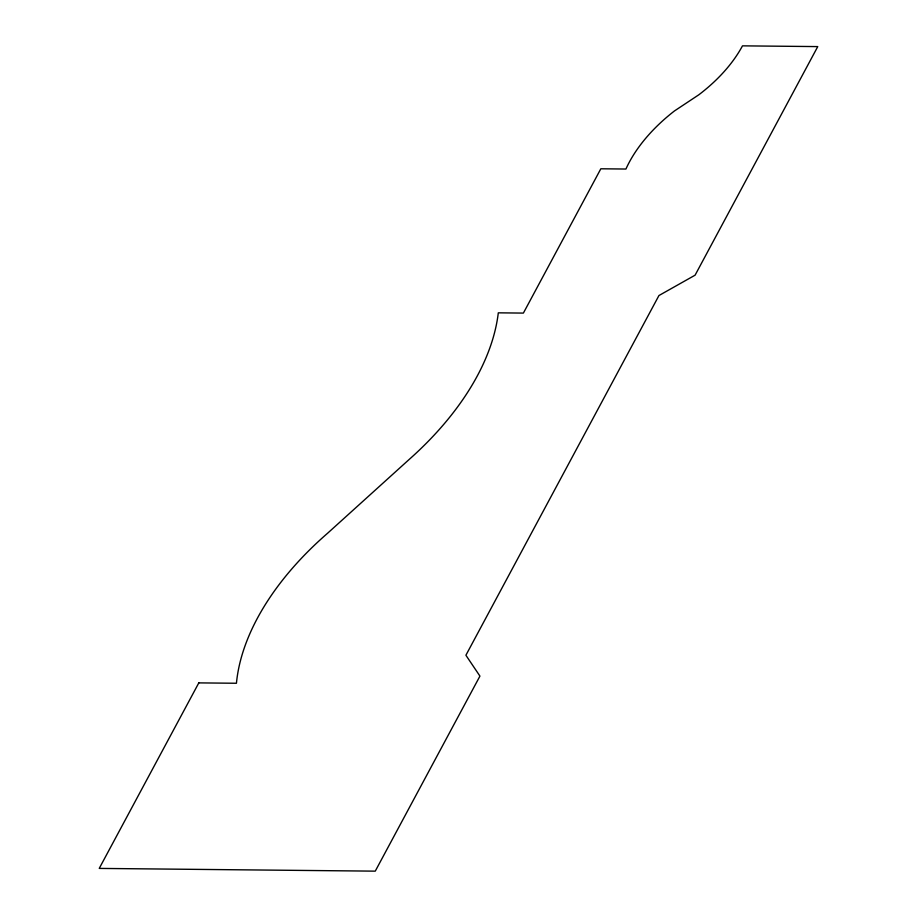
<?xml version="1.0" encoding="UTF-8"?>
<svg xmlns="http://www.w3.org/2000/svg" width="917" height="917" viewBox="0 0 917 917"><rect width="100%" height="100%" fill="white"/><g stroke="black" fill="none" stroke-linecap="round" stroke-linejoin="round"><path stroke-width="1.38" d="M198.806 682.89L99.242 868.41L375.259 871.15L479.935 676.104L465.905 655.242L658.945 295.538L695.097 275.169L817.758 46.595L742.483 45.85A130.993 78.839 -26.8 0 1 698.811 94.795L674.431 110.968A140.645 84.639 -26.8 0 0 625.921 169.037L600.83 168.785L523.389 313.087L498.298 312.835A276.43 166.367 -26.8 0 1 408.902 459.692L327.701 533.144A271.971 163.673 -26.8 0 0 236.437 683.257L198.806 682.89"/></g></svg>
